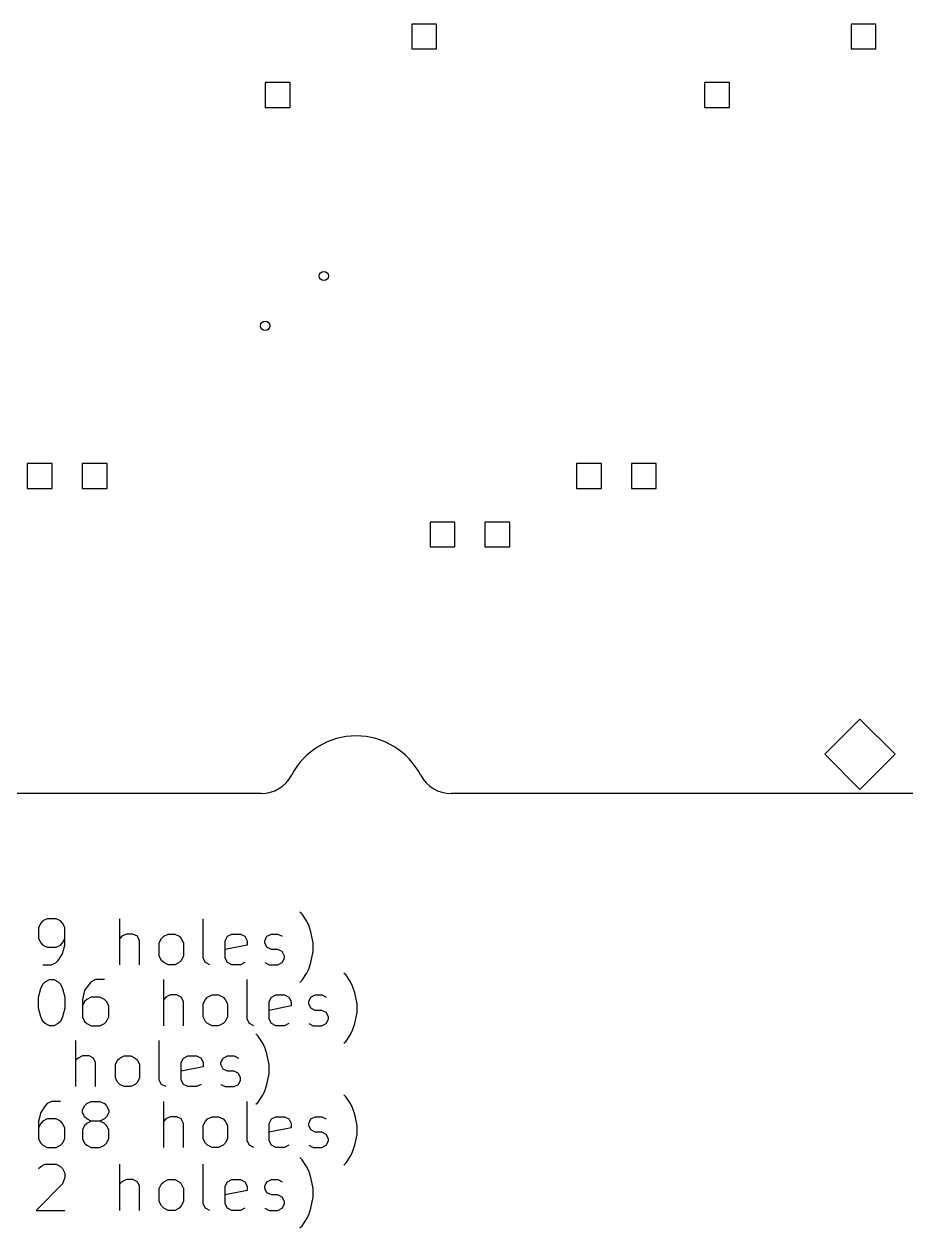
# Model space of a CAD drawing. Extents: x 58 to 363, y -197 to -84.
# Drawn here: x 97.1 to 135.3, y -196.6 to -144.4 of the extents above; entities that cross this region are included whole.
import ezdxf

# ---------------------------------------------------------------- set-up
doc = ezdxf.new("R2010")
doc.units = 0
doc.layers.add('BLACK', color=7, linetype='CONTINUOUS')

msp = doc.modelspace()

# ---------------------------------------------------------------- linework, layer by layer
at = {"layer": 'BLACK', "linetype": 'CONTINUOUS'}
for p, q in [((114.998, -144.4), (113.92, -144.4)), ((113.92, -144.4), (113.92, -145.478)), ((114.998, -145.478), (114.998, -144.4)), ((134.048, -144.4), (132.97, -144.4)), ((132.97, -144.4), (132.97, -145.478)), ((134.048, -145.478), (134.048, -144.4)), ((113.92, -145.478), (114.998, -145.478)), ((132.97, -145.478), (134.048, -145.478)), ((108.648, -146.94), (107.57, -146.94)), ((107.57, -146.94), (107.57, -148.018)), ((108.648, -148.018), (108.648, -146.94)), ((127.698, -146.94), (126.62, -146.94)), ((126.62, -146.94), (126.62, -148.018)), ((127.698, -148.018), (127.698, -146.94)), ((107.57, -148.018), (108.648, -148.018)), ((126.62, -148.018), (127.698, -148.018)), ((98.3288, -163.45), (97.2512, -163.45)), ((97.2512, -163.45), (97.2512, -164.528)), ((98.3288, -164.528), (98.3288, -163.45)), ((100.71, -163.45), (99.6324, -163.45)), ((99.6324, -163.45), (99.6324, -164.528)), ((100.71, -164.528), (100.71, -163.45)), ((122.141, -163.45), (121.064, -163.45)), ((121.064, -163.45), (121.064, -164.528)), ((122.141, -164.528), (122.141, -163.45)), ((124.523, -163.45), (123.445, -163.45)), ((123.445, -163.45), (123.445, -164.528)), ((124.523, -164.528), (124.523, -163.45)), ((97.2512, -164.528), (98.3288, -164.528)), ((99.6324, -164.528), (100.71, -164.528)), ((121.064, -164.528), (122.141, -164.528)), ((123.445, -164.528), (124.523, -164.528)), ((115.791, -165.99), (114.714, -165.99)), ((114.714, -165.99), (114.714, -167.068)), ((115.791, -167.068), (115.791, -165.99)), ((118.173, -165.99), (117.095, -165.99)), ((117.095, -165.99), (117.095, -167.068)), ((118.173, -167.068), (118.173, -165.99)), ((114.714, -167.068), (115.791, -167.068)), ((117.095, -167.068), (118.173, -167.068)), ((133.35, -174.53), (131.826, -176.054)), ((134.874, -176.054), (133.35, -174.53)), ((131.826, -176.054), (133.35, -177.578)), ((133.35, -177.578), (134.874, -176.054)), ((107.387, -177.761), (61.8979, -177.761)), ((269.312, -177.761), (115.633, -177.761)), ((98.1193, -183.186), (97.9288, -183.282)), ((98.5003, -183.186), (98.1193, -183.186)), ((98.6908, -183.282), (98.5003, -183.186)), ((101.262, -185.186), (101.262, -183.186)), ((104.881, -184.901), (104.881, -183.186)), ((109.167, -182.996), (109.072, -182.901)), ((109.357, -183.282), (109.167, -182.996)), ((97.8336, -183.377), (97.7384, -183.567)), ((97.7384, -183.567), (97.7384, -184.043)), ((97.9288, -183.282), (97.8336, -183.377)), ((98.786, -183.377), (98.6908, -183.282)), ((98.8812, -183.567), (98.786, -183.377)), ((98.8812, -184.329), (98.8812, -183.567)), ((109.453, -183.472), (109.357, -183.282)), ((109.548, -183.758), (109.453, -183.472)), ((97.7384, -184.043), (97.8336, -184.234)), ((97.8336, -184.234), (97.9288, -184.329)), ((98.6908, -184.329), (98.786, -184.234)), ((98.786, -184.234), (98.8812, -184.043)), ((101.357, -183.948), (101.262, -184.043)), ((101.548, -183.853), (101.357, -183.948)), ((101.834, -183.853), (101.548, -183.853)), ((102.024, -183.948), (101.834, -183.853)), ((102.119, -184.139), (102.024, -183.948)), ((102.119, -185.186), (102.119, -184.139)), ((102.976, -184.234), (103.072, -184.043)), ((102.976, -184.805), (102.976, -184.234)), ((103.072, -184.043), (103.167, -183.948)), ((103.167, -183.948), (103.357, -183.853)), ((103.357, -183.853), (103.643, -183.853)), ((103.643, -183.853), (103.834, -183.948)), ((103.834, -183.948), (103.929, -184.043)), ((103.929, -184.043), (104.024, -184.234)), ((104.024, -184.234), (104.024, -184.805)), ((105.834, -184.139), (105.929, -183.948)), ((105.834, -184.901), (105.834, -184.139)), ((105.929, -183.948), (106.119, -183.853)), ((106.119, -183.853), (106.5, -183.853)), ((106.5, -183.853), (106.691, -183.948)), ((106.691, -183.948), (106.786, -184.139)), ((106.786, -184.139), (106.786, -184.329)), ((107.548, -184.139), (107.643, -183.948)), ((107.548, -184.234), (107.548, -184.139)), ((107.643, -184.424), (107.548, -184.234)), ((107.643, -183.948), (107.834, -183.853)), ((107.834, -183.853), (108.119, -183.853)), ((108.119, -183.853), (108.31, -183.948)), ((109.643, -184.234), (109.548, -183.758)), ((109.643, -184.615), (109.643, -184.234)), ((97.9288, -184.329), (98.1193, -184.424)), ((98.1193, -184.424), (98.5003, -184.424)), ((98.5003, -184.424), (98.6908, -184.329)), ((98.5955, -184.996), (98.786, -184.71)), ((98.786, -184.71), (98.8812, -184.329)), ((106.786, -184.329), (105.834, -184.52)), ((107.834, -184.52), (107.643, -184.424)), ((108.119, -184.52), (107.834, -184.52)), ((108.31, -184.615), (108.119, -184.52)), ((108.405, -184.805), (108.31, -184.615)), ((109.548, -185.091), (109.643, -184.615)), ((97.9288, -185.186), (98.3098, -185.186)), ((98.3098, -185.186), (98.5003, -185.091)), ((98.5003, -185.091), (98.5955, -184.996)), ((103.072, -184.996), (102.976, -184.805)), ((103.167, -185.091), (103.072, -184.996)), ((103.357, -185.186), (103.167, -185.091)), ((103.643, -185.186), (103.357, -185.186)), ((103.834, -185.091), (103.643, -185.186)), ((103.929, -184.996), (103.834, -185.091)), ((104.024, -184.805), (103.929, -184.996)), ((104.976, -185.091), (104.881, -184.901)), ((105.167, -185.186), (104.976, -185.091)), ((105.929, -185.091), (105.834, -184.901)), ((106.119, -185.186), (105.929, -185.091)), ((106.5, -185.186), (106.119, -185.186)), ((106.691, -185.091), (106.5, -185.186)), ((107.548, -185.091), (107.738, -185.186)), ((107.738, -185.186), (108.119, -185.186)), ((108.119, -185.186), (108.31, -185.091)), ((108.31, -185.091), (108.405, -184.901)), ((108.405, -184.901), (108.405, -184.805)), ((109.453, -185.377), (109.548, -185.091)), ((109.167, -185.853), (109.357, -185.567)), ((109.357, -185.567), (109.453, -185.377)), ((111.072, -185.636), (110.976, -185.541)), ((111.262, -185.922), (111.072, -185.636)), ((97.7384, -186.588), (97.8336, -186.207)), ((97.8336, -186.207), (97.9288, -186.017)), ((97.9288, -186.017), (98.0241, -185.922)), ((98.0241, -185.922), (98.2146, -185.826)), ((98.2146, -185.826), (98.405, -185.826)), ((98.405, -185.826), (98.5955, -185.922)), ((98.5955, -185.922), (98.6908, -186.017)), ((98.6908, -186.017), (98.786, -186.207)), ((98.786, -186.207), (98.8812, -186.588)), ((99.7384, -186.303), (99.6431, -186.683)), ((99.9288, -186.017), (99.7384, -186.303)), ((100.024, -185.922), (99.9288, -186.017)), ((100.215, -185.826), (100.024, -185.922)), ((100.596, -185.826), (100.215, -185.826)), ((103.167, -187.826), (103.167, -185.826)), ((106.786, -187.541), (106.786, -185.826)), ((109.072, -185.948), (109.167, -185.853)), ((111.357, -186.112), (111.262, -185.922)), ((111.453, -186.398), (111.357, -186.112)), ((97.7384, -187.064), (97.7384, -186.588)), ((98.8812, -186.588), (98.8812, -187.064)), ((99.6431, -186.683), (99.6431, -187.445)), ((99.7384, -186.779), (99.6431, -186.969)), ((99.8336, -186.683), (99.7384, -186.779)), ((100.024, -186.588), (99.8336, -186.683)), ((100.405, -186.588), (100.024, -186.588)), ((100.596, -186.683), (100.405, -186.588)), ((100.691, -186.779), (100.596, -186.683)), ((100.786, -186.969), (100.691, -186.779)), ((103.262, -186.588), (103.167, -186.683)), ((103.453, -186.493), (103.262, -186.588)), ((103.738, -186.493), (103.453, -186.493)), ((103.929, -186.588), (103.738, -186.493)), ((104.024, -186.779), (103.929, -186.588)), ((104.024, -187.826), (104.024, -186.779)), ((104.881, -186.874), (104.976, -186.683)), ((104.976, -186.683), (105.072, -186.588)), ((105.072, -186.588), (105.262, -186.493)), ((105.262, -186.493), (105.548, -186.493)), ((105.548, -186.493), (105.738, -186.588)), ((105.738, -186.588), (105.834, -186.683)), ((105.834, -186.683), (105.929, -186.874)), ((107.738, -186.779), (107.834, -186.588)), ((107.738, -187.541), (107.738, -186.779)), ((107.834, -186.588), (108.024, -186.493)), ((108.024, -186.493), (108.405, -186.493)), ((108.405, -186.493), (108.596, -186.588)), ((108.596, -186.588), (108.691, -186.779)), ((108.691, -186.779), (108.691, -186.969)), ((109.453, -186.779), (109.548, -186.588)), ((109.453, -186.874), (109.453, -186.779)), ((109.548, -186.588), (109.738, -186.493)), ((109.738, -186.493), (110.024, -186.493)), ((110.024, -186.493), (110.215, -186.588)), ((111.548, -186.874), (111.453, -186.398)), ((97.8336, -187.445), (97.7384, -187.064)), ((98.8812, -187.064), (98.786, -187.445)), ((100.786, -187.445), (100.786, -186.969)), ((104.881, -187.445), (104.881, -186.874)), ((105.929, -186.874), (105.929, -187.445)), ((108.691, -186.969), (107.738, -187.16)), ((109.548, -187.064), (109.453, -186.874)), ((109.738, -187.16), (109.548, -187.064)), ((110.024, -187.16), (109.738, -187.16)), ((110.215, -187.255), (110.024, -187.16)), ((110.31, -187.445), (110.215, -187.255)), ((111.453, -187.731), (111.548, -187.255)), ((111.548, -187.255), (111.548, -186.874)), ((97.9288, -187.636), (97.8336, -187.445)), ((98.0241, -187.731), (97.9288, -187.636)), ((98.2146, -187.826), (98.0241, -187.731)), ((98.405, -187.826), (98.2146, -187.826)), ((98.5955, -187.731), (98.405, -187.826)), ((98.6908, -187.636), (98.5955, -187.731)), ((98.786, -187.445), (98.6908, -187.636)), ((99.6431, -187.445), (99.7384, -187.636)), ((99.7384, -187.636), (99.8336, -187.731)), ((99.8336, -187.731), (100.024, -187.826)), ((100.024, -187.826), (100.405, -187.826)), ((100.405, -187.826), (100.596, -187.731)), ((100.596, -187.731), (100.691, -187.636)), ((100.691, -187.636), (100.786, -187.445)), ((104.976, -187.636), (104.881, -187.445)), ((105.072, -187.731), (104.976, -187.636)), ((105.262, -187.826), (105.072, -187.731)), ((105.548, -187.826), (105.262, -187.826)), ((105.738, -187.731), (105.548, -187.826)), ((105.834, -187.636), (105.738, -187.731)), ((105.929, -187.445), (105.834, -187.636)), ((106.881, -187.731), (106.786, -187.541)), ((107.072, -187.826), (106.881, -187.731)), ((107.834, -187.731), (107.738, -187.541)), ((108.024, -187.826), (107.834, -187.731)), ((108.405, -187.826), (108.024, -187.826)), ((108.596, -187.731), (108.405, -187.826)), ((109.453, -187.731), (109.643, -187.826)), ((109.643, -187.826), (110.024, -187.826)), ((110.024, -187.826), (110.215, -187.731)), ((110.215, -187.731), (110.31, -187.541)), ((110.31, -187.541), (110.31, -187.445)), ((111.357, -188.017), (111.453, -187.731)), ((107.262, -188.276), (107.167, -188.181)), ((107.453, -188.562), (107.262, -188.276)), ((111.072, -188.493), (111.262, -188.207)), ((111.262, -188.207), (111.357, -188.017)), ((99.3574, -190.466), (99.3574, -188.466)), ((102.976, -190.181), (102.976, -188.466)), ((107.548, -188.752), (107.453, -188.562)), ((107.643, -189.038), (107.548, -188.752)), ((110.976, -188.588), (111.072, -188.493)), ((99.4527, -189.228), (99.3574, -189.323)), ((99.6431, -189.133), (99.4527, -189.228)), ((99.9288, -189.133), (99.6431, -189.133)), ((100.119, -189.228), (99.9288, -189.133)), ((100.215, -189.419), (100.119, -189.228)), ((100.215, -190.466), (100.215, -189.419)), ((101.072, -189.514), (101.167, -189.323)), ((101.167, -189.323), (101.262, -189.228)), ((101.262, -189.228), (101.453, -189.133)), ((101.453, -189.133), (101.738, -189.133)), ((101.738, -189.133), (101.929, -189.228)), ((101.929, -189.228), (102.024, -189.323)), ((102.024, -189.323), (102.119, -189.514)), ((103.929, -189.419), (104.024, -189.228)), ((103.929, -190.181), (103.929, -189.419)), ((104.024, -189.228), (104.215, -189.133)), ((104.215, -189.133), (104.596, -189.133)), ((104.596, -189.133), (104.786, -189.228)), ((104.786, -189.228), (104.881, -189.419)), ((104.881, -189.419), (104.881, -189.609)), ((105.643, -189.419), (105.738, -189.228)), ((105.643, -189.514), (105.643, -189.419)), ((105.738, -189.228), (105.929, -189.133)), ((105.929, -189.133), (106.215, -189.133)), ((106.215, -189.133), (106.405, -189.228)), ((107.738, -189.514), (107.643, -189.038)), ((101.072, -190.085), (101.072, -189.514)), ((102.119, -189.514), (102.119, -190.085)), ((104.881, -189.609), (103.929, -189.8)), ((105.738, -189.704), (105.643, -189.514)), ((105.929, -189.8), (105.738, -189.704)), ((106.215, -189.8), (105.929, -189.8)), ((106.405, -189.895), (106.215, -189.8)), ((106.5, -190.085), (106.405, -189.895)), ((107.643, -190.371), (107.738, -189.895)), ((107.738, -189.895), (107.738, -189.514)), ((101.167, -190.276), (101.072, -190.085)), ((101.262, -190.371), (101.167, -190.276)), ((101.453, -190.466), (101.262, -190.371)), ((101.738, -190.466), (101.453, -190.466)), ((101.929, -190.371), (101.738, -190.466)), ((102.024, -190.276), (101.929, -190.371)), ((102.119, -190.085), (102.024, -190.276)), ((103.072, -190.371), (102.976, -190.181)), ((103.262, -190.466), (103.072, -190.371)), ((104.024, -190.371), (103.929, -190.181)), ((104.215, -190.466), (104.024, -190.371)), ((104.596, -190.466), (104.215, -190.466)), ((104.786, -190.371), (104.596, -190.466)), ((105.643, -190.371), (105.834, -190.466)), ((105.834, -190.466), (106.215, -190.466)), ((106.215, -190.466), (106.405, -190.371)), ((106.405, -190.371), (106.5, -190.181)), ((106.5, -190.181), (106.5, -190.085)), ((107.548, -190.657), (107.643, -190.371)), ((107.262, -191.133), (107.453, -190.847)), ((107.453, -190.847), (107.548, -190.657)), ((111.072, -190.916), (110.976, -190.821)), ((111.262, -191.202), (111.072, -190.916)), ((98.0241, -191.297), (97.8336, -191.583)), ((98.1193, -191.202), (98.0241, -191.297)), ((98.3098, -191.106), (98.1193, -191.202)), ((98.6908, -191.106), (98.3098, -191.106)), ((99.6431, -191.487), (99.7384, -191.297)), ((99.6431, -191.583), (99.6431, -191.487)), ((99.7384, -191.297), (99.8336, -191.202)), ((99.8336, -191.202), (100.024, -191.106)), ((100.024, -191.106), (100.405, -191.106)), ((100.405, -191.106), (100.596, -191.202)), ((100.596, -191.202), (100.691, -191.297)), ((100.691, -191.297), (100.786, -191.487)), ((100.786, -191.487), (100.786, -191.583)), ((103.167, -193.106), (103.167, -191.106)), ((106.786, -192.821), (106.786, -191.106)), ((107.167, -191.228), (107.262, -191.133)), ((111.357, -191.392), (111.262, -191.202)), ((111.453, -191.678), (111.357, -191.392)), ((97.8336, -191.583), (97.7384, -191.963)), ((97.7384, -191.963), (97.7384, -192.725)), ((97.8336, -192.059), (97.7384, -192.249)), ((97.9288, -191.963), (97.8336, -192.059)), ((98.1193, -191.868), (97.9288, -191.963)), ((98.5003, -191.868), (98.1193, -191.868)), ((98.6908, -191.963), (98.5003, -191.868)), ((98.786, -192.059), (98.6908, -191.963)), ((98.8812, -192.249), (98.786, -192.059)), ((99.7384, -191.773), (99.6431, -191.583)), ((99.8336, -191.868), (99.7384, -191.773)), ((99.8336, -192.059), (99.7384, -192.154)), ((100.024, -191.963), (99.8336, -191.868)), ((100.024, -191.963), (99.8336, -192.059)), ((100.405, -191.963), (100.024, -191.963)), ((100.596, -191.868), (100.405, -191.963)), ((100.596, -192.059), (100.405, -191.963)), ((100.691, -191.773), (100.596, -191.868)), ((100.691, -192.154), (100.596, -192.059)), ((100.786, -191.583), (100.691, -191.773)), ((103.262, -191.868), (103.167, -191.963)), ((103.453, -191.773), (103.262, -191.868)), ((103.738, -191.773), (103.453, -191.773)), ((103.929, -191.868), (103.738, -191.773)), ((104.024, -192.059), (103.929, -191.868)), ((104.024, -193.106), (104.024, -192.059)), ((104.881, -192.154), (104.976, -191.963)), ((104.976, -191.963), (105.072, -191.868)), ((105.072, -191.868), (105.262, -191.773)), ((105.262, -191.773), (105.548, -191.773)), ((105.548, -191.773), (105.738, -191.868)), ((105.738, -191.868), (105.834, -191.963)), ((105.834, -191.963), (105.929, -192.154)), ((107.738, -192.059), (107.834, -191.868)), ((107.738, -192.821), (107.738, -192.059)), ((107.834, -191.868), (108.024, -191.773)), ((108.024, -191.773), (108.405, -191.773)), ((108.405, -191.773), (108.596, -191.868)), ((108.596, -191.868), (108.691, -192.059)), ((108.691, -192.059), (108.691, -192.249)), ((109.453, -192.059), (109.548, -191.868)), ((109.453, -192.154), (109.453, -192.059)), ((109.548, -191.868), (109.738, -191.773)), ((109.738, -191.773), (110.024, -191.773)), ((110.024, -191.773), (110.215, -191.868)), ((111.548, -192.154), (111.453, -191.678)), ((98.8812, -192.725), (98.8812, -192.249)), ((99.7384, -192.154), (99.6431, -192.344)), ((99.6431, -192.344), (99.6431, -192.725)), ((100.786, -192.344), (100.691, -192.154)), ((100.786, -192.725), (100.786, -192.344)), ((104.881, -192.725), (104.881, -192.154)), ((105.929, -192.154), (105.929, -192.725)), ((108.691, -192.249), (107.738, -192.44)), ((109.548, -192.344), (109.453, -192.154)), ((109.738, -192.44), (109.548, -192.344)), ((110.024, -192.44), (109.738, -192.44)), ((110.215, -192.535), (110.024, -192.44)), ((110.31, -192.725), (110.215, -192.535)), ((111.453, -193.011), (111.548, -192.535)), ((111.548, -192.535), (111.548, -192.154)), ((97.7384, -192.725), (97.8336, -192.916)), ((97.8336, -192.916), (97.9288, -193.011)), ((97.9288, -193.011), (98.1193, -193.106)), ((98.1193, -193.106), (98.5003, -193.106)), ((98.5003, -193.106), (98.6908, -193.011)), ((98.6908, -193.011), (98.786, -192.916)), ((98.786, -192.916), (98.8812, -192.725)), ((99.6431, -192.725), (99.7384, -192.916)), ((99.7384, -192.916), (99.8336, -193.011)), ((99.8336, -193.011), (100.024, -193.106)), ((100.024, -193.106), (100.405, -193.106)), ((100.405, -193.106), (100.596, -193.011)), ((100.596, -193.011), (100.691, -192.916)), ((100.691, -192.916), (100.786, -192.725)), ((104.976, -192.916), (104.881, -192.725)), ((105.072, -193.011), (104.976, -192.916)), ((105.262, -193.106), (105.072, -193.011)), ((105.548, -193.106), (105.262, -193.106)), ((105.738, -193.011), (105.548, -193.106)), ((105.834, -192.916), (105.738, -193.011)), ((105.929, -192.725), (105.834, -192.916)), ((106.881, -193.011), (106.786, -192.821)), ((107.072, -193.106), (106.881, -193.011)), ((107.834, -193.011), (107.738, -192.821)), ((108.024, -193.106), (107.834, -193.011)), ((108.405, -193.106), (108.024, -193.106)), ((108.596, -193.011), (108.405, -193.106)), ((109.453, -193.011), (109.643, -193.106)), ((109.643, -193.106), (110.024, -193.106)), ((110.024, -193.106), (110.215, -193.011)), ((110.215, -193.011), (110.31, -192.821)), ((110.31, -192.821), (110.31, -192.725)), ((111.357, -193.297), (111.453, -193.011)), ((109.167, -193.64), (109.072, -193.545)), ((111.072, -193.773), (111.262, -193.487)), ((111.262, -193.487), (111.357, -193.297)), ((97.7384, -194.021), (97.8336, -193.926)), ((97.8336, -193.926), (98.0241, -193.83)), ((98.0241, -193.83), (98.5003, -193.83)), ((98.5003, -193.83), (98.6908, -193.926)), ((98.6908, -193.926), (98.786, -194.021)), ((98.786, -194.021), (98.8812, -194.211)), ((101.262, -195.83), (101.262, -193.83)), ((104.881, -195.545), (104.881, -193.83)), ((109.357, -193.926), (109.167, -193.64)), ((109.453, -194.116), (109.357, -193.926)), ((109.548, -194.402), (109.453, -194.116)), ((110.976, -193.868), (111.072, -193.773)), ((98.8812, -194.402), (98.786, -194.687)), ((98.8812, -194.211), (98.8812, -194.402)), ((101.357, -194.592), (101.262, -194.687)), ((101.548, -194.497), (101.357, -194.592)), ((101.834, -194.497), (101.548, -194.497)), ((102.024, -194.592), (101.834, -194.497)), ((102.119, -194.783), (102.024, -194.592)), ((103.072, -194.687), (103.167, -194.592)), ((103.167, -194.592), (103.357, -194.497)), ((103.357, -194.497), (103.643, -194.497)), ((103.643, -194.497), (103.834, -194.592)), ((103.834, -194.592), (103.929, -194.687)), ((105.834, -194.783), (105.929, -194.592)), ((105.929, -194.592), (106.119, -194.497)), ((106.119, -194.497), (106.5, -194.497)), ((106.5, -194.497), (106.691, -194.592)), ((106.691, -194.592), (106.786, -194.783)), ((107.548, -194.783), (107.643, -194.592)), ((107.643, -194.592), (107.834, -194.497)), ((107.834, -194.497), (108.119, -194.497)), ((108.119, -194.497), (108.31, -194.592)), ((109.643, -194.878), (109.548, -194.402)), ((98.786, -194.687), (97.6431, -195.83)), ((102.119, -195.83), (102.119, -194.783)), ((102.976, -194.878), (103.072, -194.687)), ((102.976, -195.449), (102.976, -194.878)), ((103.929, -194.687), (104.024, -194.878)), ((104.024, -194.878), (104.024, -195.449)), ((105.834, -195.545), (105.834, -194.783)), ((106.786, -194.973), (105.834, -195.164)), ((106.786, -194.783), (106.786, -194.973)), ((107.548, -194.878), (107.548, -194.783)), ((107.643, -195.068), (107.548, -194.878)), ((107.834, -195.164), (107.643, -195.068)), ((108.119, -195.164), (107.834, -195.164)), ((108.31, -195.259), (108.119, -195.164)), ((109.643, -195.259), (109.643, -194.878)), ((103.072, -195.64), (102.976, -195.449)), ((103.167, -195.735), (103.072, -195.64)), ((103.929, -195.64), (103.834, -195.735)), ((104.024, -195.449), (103.929, -195.64)), ((104.976, -195.735), (104.881, -195.545)), ((105.929, -195.735), (105.834, -195.545)), ((108.405, -195.449), (108.31, -195.259)), ((108.31, -195.735), (108.405, -195.545)), ((108.405, -195.545), (108.405, -195.449)), ((109.548, -195.735), (109.643, -195.259)), ((97.6431, -195.83), (98.8812, -195.83)), ((103.357, -195.83), (103.167, -195.735)), ((103.643, -195.83), (103.357, -195.83)), ((103.834, -195.735), (103.643, -195.83)), ((105.167, -195.83), (104.976, -195.735)), ((106.119, -195.83), (105.929, -195.735)), ((106.5, -195.83), (106.119, -195.83)), ((106.691, -195.735), (106.5, -195.83)), ((107.548, -195.735), (107.738, -195.83)), ((107.738, -195.83), (108.119, -195.83)), ((108.119, -195.83), (108.31, -195.735)), ((109.167, -196.497), (109.357, -196.211)), ((109.357, -196.211), (109.453, -196.021)), ((109.453, -196.021), (109.548, -195.735)), ((109.072, -196.592), (109.167, -196.497))]:
    msp.add_line(p, q, dxfattribs=at)
at = {"layer": 'BLACK'}
for centre in [(110.109, -155.321), (107.569, -157.48)]:
    msp.add_circle(centre, 0.2, dxfattribs=at)
for centre, radius, start, end in [((111.51, -178.411), 3.15, 27.5398, 152.46), ((107.387, -176.261), 1.5001, -89.9966, -27.5415), ((115.633, -176.261), 1.4999, -152.464, -90)]:
    msp.add_arc(centre, radius, start, end, dxfattribs=at)

doc.saveas('drawing.dxf')
